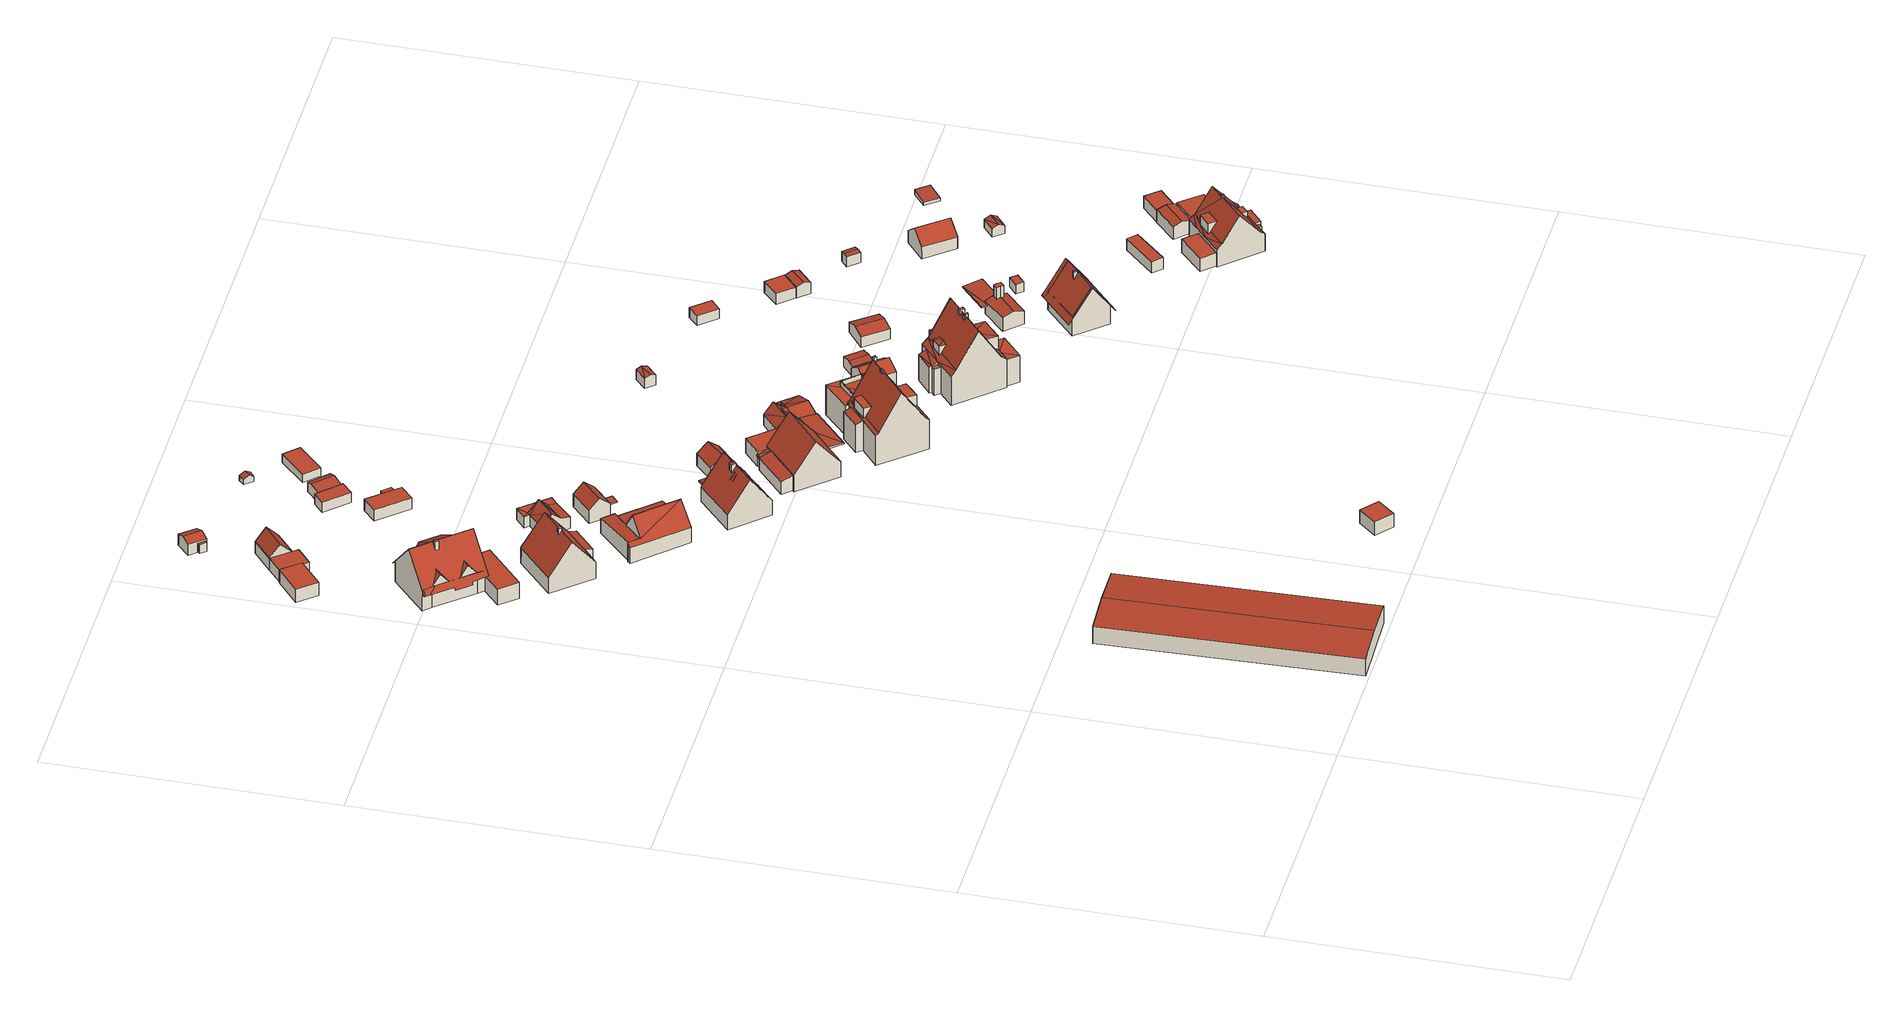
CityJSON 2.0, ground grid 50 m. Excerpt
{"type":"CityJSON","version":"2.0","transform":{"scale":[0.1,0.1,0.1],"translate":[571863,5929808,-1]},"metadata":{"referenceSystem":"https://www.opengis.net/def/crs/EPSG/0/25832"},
"CityObjects":{
"building1":{"type":"Building","attributes":{"Grundfläche 2D":"639.901907","Grundhöhe NN":"0.795"},"geometry":[{"type":"Solid","lod":"3","boundaries":[[[[0,1,2,3]],[[4,0,3,5]],[[5,3,2,6,7]],[[4,5,7,8]],[[1,0,4,8,9]],[[2,1,9,6]],[[7,6,9,8]]]],"semantics":{"surfaces":[{"type":"RoofSurface"},{"type":"WallSurface"},{"type":"GroundSurface"}],"values":[[0,0,1,1,1,1,2]]}}]},
"building2":{"type":"Building","attributes":{"Grundfläche 2D":"142.313583","Grundhöhe NN":"-0.012"},"children":["building2-1","building2-2","building2-3"],"geometry":[{"type":"Solid","lod":"3","boundaries":[[[[10,11,12]],[[11,13,14,12]],[[15,16,17,18,19,20,21,22,23],[24,10,12,14,25]],[[25,14,13]],[[15,23,26,27,28,29,30,31,32,16]],[[33,34,35,36,37,38]],[[10,24,25,13,11]],[[33,38,39,40]],[[36,35,41,42]],[[37,36,42,43]],[[38,37,43,39]],[[44,33,40,45,18]],[[15,46,34,33,44]],[[47,18,45,48]],[[49,25,24,10,47,48,50]],[[22,49,50,51]],[[26,23,22,51,52]],[[26,52,53,54]],[[55,56,57,54,53,58,59,60]],[[34,46,59,58,41,35]],[[50,48,45,40,39,43,42,41,61,41,58,53,52,51]],[[56,55,60,59,46,15,16,32,31,30,29,28,27,26,54,57]],[[15,44,18,17,16]],[[47,10,24,25,49,22,21,20,19,18]]]],"semantics":{"surfaces":[{"type":"RoofSurface"},{"type":"WallSurface"},{"type":"GroundSurface"}],"values":[[0,0,0,0,0,0,1,1,1,1,1,1,1,1,1,1,1,1,1,1,2,0,0,0]]}}]},
"building2-1":{"type":"BuildingInstallation","parents":["building2"],"geometry":[{"type":"MultiSurface","lod":"3","boundaries":[[[62,63,64,65]],[[65,64,66,67]],[[62,65,67,68]],[[63,62,68,69]],[[69,66,64,63]]],"semantics":{"surfaces":[{"type":"RoofSurface"},{"type":"WallSurface"}],"values":[0,1,1,1,1]}}]},
"building2-2":{"type":"BuildingInstallation","parents":["building2"],"geometry":[{"type":"MultiSurface","lod":"3","boundaries":[[[70,71,55]],[[60,71,70]],[[70,55,60]]],"semantics":{"surfaces":[{"type":"RoofSurface"},{"type":"WallSurface"}],"values":[0,0,1]}}]},
"building2-3":{"type":"BuildingInstallation","parents":["building2"],"geometry":[{"type":"MultiSurface","lod":"3","boundaries":[[[57,72,73]],[[56,73,72]],[[57,56,72]]],"semantics":{"surfaces":[{"type":"RoofSurface"},{"type":"WallSurface"}],"values":[0,0,1]}}]},
"building3":{"type":"Building","attributes":{"Grundfläche 2D":"86.833366","Grundhöhe NN":"0.261"},"children":["building3-1"],"geometry":[{"type":"Solid","lod":"3","boundaries":[[[[74,75,76,77,78,79,78,80]],[[81,74,80,82,78,77,83,84]],[[80,78,82]],[[84,85,86,81]],[[83,77,76,87,88]],[[84,83,88,89]],[[85,84,89,90]],[[86,85,90,91]],[[75,74,81,86,91,92]],[[76,75,92,87]],[[92,91,90,89,88,87]]]],"semantics":{"surfaces":[{"type":"RoofSurface"},{"type":"WallSurface"},{"type":"GroundSurface"}],"values":[[0,0,0,0,1,1,1,1,1,1,2]]}}]},
"building3-1":{"type":"BuildingInstallation","parents":["building3"],"geometry":[{"type":"MultiSurface","lod":"3","boundaries":[[[93,94,95,96,97,98,99]],[[95,94,82,100]],[[96,95,100,80]],[[97,96,80,101]],[[99,98,97,101,79,102]],[[93,99,102,78]],[[94,93,78,82]]],"semantics":{"surfaces":[{"type":"RoofSurface"},{"type":"WallSurface"}],"values":[0,1,1,1,1,1,1]}}]},
"building4":{"type":"Building","attributes":{"Grundfläche 2D":"64.666565","Grundhöhe NN":"-0.146"},"geometry":[{"type":"Solid","lod":"3","boundaries":[[[[103,104,105]],[[103,106,107,104]],[[108,107,106,109,110]],[[103,111,112,113,114,115,116,109,117]],[[118,119,120,121]],[[103,105,122]],[[103,117,109,106]],[[108,110,123,124]],[[104,107,108,124,125]],[[105,104,125,122]],[[126,114,113,112,127,128]],[[115,114,126,129]],[[116,115,129,123,110,109]],[[111,103,122,130]],[[118,131,127,112,119]],[[132,120,119,112,111,130]],[[121,120,132,133]],[[118,121,133,131]],[[123,129,126,128,127,131,133,132,130,122,125,124]]]],"semantics":{"surfaces":[{"type":"RoofSurface"},{"type":"WallSurface"},{"type":"GroundSurface"}],"values":[[0,0,0,0,0,1,1,1,1,1,1,1,1,1,1,1,1,1,2]]}}]},
"building5":{"type":"Building","attributes":{"Grundfläche 2D":"15.264253","Grundhöhe NN":"0.785"},"geometry":[{"type":"Solid","lod":"3","boundaries":[[[[134,135,136,137]],[[138,139,137,136]],[[139,140,134,137]],[[140,141,135,134]],[[141,138,136,135]],[[141,140,139,138]]]],"semantics":{"surfaces":[{"type":"RoofSurface"},{"type":"WallSurface"},{"type":"GroundSurface"}],"values":[[0,1,1,1,1,2]]}}]},
"building6":{"type":"Building","attributes":{"Grundfläche 2D":"97.888947","Grundhöhe NN":"0.294"},"children":["building6-1"],"geometry":[{"type":"Solid","lod":"3","boundaries":[[[[142,143,144,145]],[[143,142,146]],[[147,148,144,143]],[[149,146,142]],[[146,149,150,151,152]],[[153,154,155,156,157,158,159,160,161,162]],[[163,164,165,154,166]],[[167,149,142,145,162,161,168]],[[150,149,167,169]],[[151,150,169,170]],[[152,151,170,171]],[[163,148,147,143,146,152,171,172,173]],[[153,162,145,144,148,163,166]],[[156,155,154,165,174,175]],[[157,156,175,176]],[[158,157,176,177]],[[159,158,177,178]],[[160,159,178,179]],[[161,160,179,168]],[[153,166,154]],[[165,164,180,174]],[[164,163,173,180]],[[178,177,176,175,174,180,173,172,171,170,169,167,168,179]]]],"semantics":{"surfaces":[{"type":"RoofSurface"},{"type":"WallSurface"},{"type":"GroundSurface"}],"values":[[0,0,0,0,0,0,0,1,1,1,1,1,1,1,1,1,1,1,1,1,1,1,2]]}}]},
"building6-1":{"type":"BuildingInstallation","parents":["building6"],"geometry":[{"type":"MultiSurface","lod":"3","boundaries":[[[181,182,183,184]],[[185,186,181,184]],[[186,187,182,181]],[[188,185,184,183]],[[187,188,183,182]],[[188,187,186,185]]],"semantics":{"surfaces":[{"type":"RoofSurface"},{"type":"WallSurface"},{"type":"OuterCeilingSurface"}],"values":[0,1,1,1,1,2]}}]},
"building7":{"type":"Building","attributes":{"Grundfläche 2D":"0.634192","Grundhöhe NN":"-0.093"},"geometry":[{"type":"Solid","lod":"3","boundaries":[[[[189,190,191,192]],[[193,194,192,191]],[[194,195,189,192]],[[195,196,190,189]],[[196,193,191,190]],[[196,195,194,193]]]],"semantics":{"surfaces":[{"type":"RoofSurface"},{"type":"WallSurface"},{"type":"GroundSurface"}],"values":[[0,1,1,1,1,2]]}}]},
"building8":{"type":"Building","attributes":{"Grundfläche 2D":"10.846287","Grundhöhe NN":"-0.157"},"geometry":[{"type":"Solid","lod":"3","boundaries":[[[[197,198,199,200]],[[199,201,202,200]],[[198,197,203,204]],[[201,199,198,204,205]],[[202,201,205,206]],[[203,197,200,202,206]],[[204,203,206,205]]]],"semantics":{"surfaces":[{"type":"RoofSurface"},{"type":"WallSurface"},{"type":"GroundSurface"}],"values":[[0,0,1,1,1,1,2]]}}]},
"building9":{"type":"Building","attributes":{"Grundfläche 2D":"34.765474","Grundhöhe NN":"0.058"},"geometry":[{"type":"Solid","lod":"3","boundaries":[[[[207,208,209,210]],[[207,210,211]],[[212,211,213]],[[214,211,212]],[[207,211,214]],[[214,212,215]],[[213,216,212]],[[217,216,213]],[[213,209,218,217]],[[209,213,211,210]],[[212,219,220,215]],[[208,207,214,215,220,221]],[[209,208,221,222]],[[218,209,222,223]],[[217,218,223,224]],[[216,217,224,225]],[[212,216,225,219]],[[219,225,224,223,222,221,220]]]],"semantics":{"surfaces":[{"type":"RoofSurface"},{"type":"WallSurface"},{"type":"GroundSurface"}],"values":[[0,0,0,0,0,0,0,0,0,1,1,1,1,1,1,1,1,2]]}}]},
"building10":{"type":"Building","attributes":{"Grundfläche 2D":"70.136225","Grundhöhe NN":"0.496"},"children":["building10-1","building10-2","building10-3","building10-4"],"geometry":[{"type":"Solid","lod":"3","boundaries":[[[[226,227,228,229,230,231,232,233,234]],[[235,236,237,238,239,230,229,228,227,226,234,240]],[[241,242,243,244]],[[233,232,245,246]],[[240,234,233,246,247]],[[242,248,249,250,238,237,236,235,240,247,251,243]],[[232,231,230,239,238,250,245]],[[244,243,251,252]],[[241,244,252,253]],[[242,241,253,248]],[[250,249,248,253,252,251,247,246,245]]]],"semantics":{"surfaces":[{"type":"RoofSurface"},{"type":"WallSurface"},{"type":"GroundSurface"}],"values":[[0,0,0,1,1,1,1,1,1,1,2]]}}]},
"building10-1":{"type":"BuildingInstallation","parents":["building10"],"geometry":[{"type":"MultiSurface","lod":"3","boundaries":[[[254,255,256,257,258,259]],[[256,255,254,260,261,262]],[[262,263,257,256]],[[263,264,258,257]],[[264,265,260,254,259,258]]],"semantics":{"surfaces":[{"type":"RoofSurface"},{"type":"WallSurface"}],"values":[0,1,1,1,1]}}]},
"building10-2":{"type":"BuildingInstallation","parents":["building10"],"geometry":[{"type":"MultiSurface","lod":"3","boundaries":[[[266,267,268,269,270,271]],[[272,273,274,268,267,266]],[[274,275,269,268]],[[276,277,271,270,269,275]],[[277,272,266,271]]],"semantics":{"surfaces":[{"type":"RoofSurface"},{"type":"WallSurface"}],"values":[0,1,1,1,1]}}]},
"building10-3":{"type":"BuildingInstallation","parents":["building10"],"geometry":[{"type":"MultiSurface","lod":"3","boundaries":[[[278,279,280,281,282,283,284]],[[285,286,287,288,280,279,278,284]],[[288,289,281,280]],[[289,290,282,281]],[[284,283,282,290,285]]],"semantics":{"surfaces":[{"type":"RoofSurface"},{"type":"WallSurface"}],"values":[0,1,1,1,1]}}]},
"building10-4":{"type":"BuildingInstallation","parents":["building10"],"geometry":[{"type":"MultiSurface","lod":"3","boundaries":[[[291,292,293]],[[294,291,293]],[[293,292,295,296]],[[294,293,296,297]],[[291,294,297,298]],[[297,296,295,298]]],"semantics":{"surfaces":[{"type":"RoofSurface"},{"type":"WallSurface"},{"type":"OuterCeilingSurface"}],"values":[0,0,1,1,1,2]}}]},
"building11":{"type":"Building","attributes":{"Grundfläche 2D":"19.619432","Grundhöhe NN":"0.140"},"children":["building11-1"],"geometry":[{"type":"Solid","lod":"3","boundaries":[[[[299,300,301,302]],[[301,303,304,302]],[[299,305,306,300]],[[303,301,300,306,307]],[[304,303,307,308]],[[305,299,302,304,308]],[[306,305,308,307]]]],"semantics":{"surfaces":[{"type":"RoofSurface"},{"type":"WallSurface"},{"type":"GroundSurface"}],"values":[[0,0,1,1,1,1,2]]}}]},
"building11-1":{"type":"BuildingInstallation","parents":["building11"],"geometry":[{"type":"MultiSurface","lod":"3","boundaries":[[[309,310,311,312]],[[313,314,312,311]],[[314,315,309,312]],[[315,316,310,309]],[[316,313,311,310]],[[316,315,314,313]]],"semantics":{"surfaces":[{"type":"RoofSurface"},{"type":"WallSurface"},{"type":"OuterCeilingSurface"}],"values":[0,1,1,1,1,2]}}]},
"building12":{"type":"Building","attributes":{"Grundfläche 2D":"22.016572","Grundhöhe NN":"-0.309"},"geometry":[{"type":"Solid","lod":"3","boundaries":[[[[317,318,319,320]],[[318,317,321,322]],[[319,318,322,323]],[[320,319,323,324]],[[317,320,324,321]],[[322,321,324,323]]]],"semantics":{"surfaces":[{"type":"RoofSurface"},{"type":"WallSurface"},{"type":"GroundSurface"}],"values":[[0,1,1,1,1,2]]}}]},
"building13":{"type":"Building","attributes":{"Grundfläche 2D":"13.637187","Grundhöhe NN":"-0.361"},"geometry":[{"type":"Solid","lod":"3","boundaries":[[[[325,326,327,328,329,330,331]],[[332,333,331,330]],[[334,332,330,329]],[[333,335,325,331]],[[335,336,326,325]],[[336,337,327,326]],[[337,338,328,327]],[[338,334,329,328]],[[334,338,337,336,335,333,332]]]],"semantics":{"surfaces":[{"type":"RoofSurface"},{"type":"WallSurface"},{"type":"GroundSurface"}],"values":[[0,1,1,1,1,1,1,1,2]]}}]},
"building14":{"type":"Building","attributes":{"Grundfläche 2D":"2.173584","Grundhöhe NN":"-0.325"},"geometry":[{"type":"Solid","lod":"3","boundaries":[[[[339,340,341,342]],[[343,344,342,341]],[[344,345,339,342]],[[345,346,340,339]],[[346,343,341,340]],[[346,345,344,343]]]],"semantics":{"surfaces":[{"type":"RoofSurface"},{"type":"WallSurface"},{"type":"GroundSurface"}],"values":[[0,1,1,1,1,2]]}}]},
"building15":{"type":"Building","attributes":{"Grundfläche 2D":"13.921863","Grundhöhe NN":"-0.321"},"geometry":[{"type":"Solid","lod":"3","boundaries":[[[[347,348,349,350]],[[329,328,347,350,330]],[[330,350,349,351,352]],[[329,330,352,353]],[[354,348,347,328,329,353,355]],[[349,348,354,351]],[[353,352,351,354,355]]]],"semantics":{"surfaces":[{"type":"RoofSurface"},{"type":"WallSurface"},{"type":"GroundSurface"}],"values":[[0,0,1,1,1,1,2]]}}]},
"building16":{"type":"Building","attributes":{"Grundfläche 2D":"34.130098","Grundhöhe NN":"0.188"},"geometry":[{"type":"Solid","lod":"3","boundaries":[[[[356,357,358,359,360]],[[361,356,360,362]],[[363,364,365,366,367,368]],[[368,362,360,359,358,369,370,363]],[[362,368,371,372,361]],[[357,356,361,372,373]],[[358,357,373,369]],[[365,364,374,375]],[[366,365,375,376]],[[367,366,376,377]],[[368,367,377,371]],[[364,363,370,374]],[[371,377,376,375,374,370,369,373,372]]]],"semantics":{"surfaces":[{"type":"RoofSurface"},{"type":"WallSurface"},{"type":"GroundSurface"}],"values":[[0,0,0,1,1,1,1,1,1,1,1,1,2]]}}]},
"building17":{"type":"Building","attributes":{"Grundfläche 2D":"120.605775","Grundhöhe NN":"0.457"},"children":["building17-1","building17-2"],"geometry":[{"type":"Solid","lod":"3","boundaries":[[[[378,379,380,381,382]],[[383,384,381,380,385]],[[386,387,388,389,390,391,392]],[[393,394,395,396]],[[397,379,378,382,398,399,400]],[[399,401,392,391,385,380,379,397,400]],[[402,384,383,385,391,390,403,404,405,406,396,395,407]],[[398,382,381,384,402]],[[393,396,406,405,408,409]],[[393,409,408,410,394]],[[395,394,410,407]],[[401,411,386,392]],[[387,386,411,412]],[[388,387,412,413,414,415]],[[415,414,413,416,404,403,390,389,388]],[[407,410,408,405,404,416,413,412,411,401,399,398,402]]]],"semantics":{"surfaces":[{"type":"RoofSurface"},{"type":"WallSurface"},{"type":"GroundSurface"}],"values":[[0,0,0,0,1,1,1,1,1,1,1,1,1,1,1,2]]}}]},
"building17-1":{"type":"BuildingInstallation","parents":["building17"],"geometry":[{"type":"MultiSurface","lod":"3","boundaries":[[[397,417,418]],[[419,397,418,420]],[[397,419,421]],[[422,423,418,417]],[[423,424,420,418]],[[424,425,419,420]],[[425,426,421,419]],[[426,400,397,421]],[[400,422,417,397]],[[400,426,425,424,423,422]]],"semantics":{"surfaces":[{"type":"RoofSurface"},{"type":"WallSurface"},{"type":"OuterCeilingSurface"}],"values":[0,0,0,1,1,1,1,1,1,2]}}]},
"building17-2":{"type":"BuildingInstallation","parents":["building17"],"geometry":[{"type":"MultiSurface","lod":"3","boundaries":[[[427,396,428]],[[396,427,415,429]],[[430,393,429]],[[393,396,429]],[[430,429,431,432]],[[415,427,428,390,403,433,414]],[[429,415,414,431]],[[393,430,432,409]],[[393,409,406,396]],[[428,396,406,403,390]],[[403,406,409,432,431,414,433]]],"semantics":{"surfaces":[{"type":"RoofSurface"},{"type":"WallSurface"},{"type":"OuterCeilingSurface"}],"values":[0,0,0,0,1,1,1,1,1,1,2]}}]},
"building18":{"type":"Building","attributes":{"Grundfläche 2D":"2.375247","Grundhöhe NN":"-0.076"},"geometry":[{"type":"Solid","lod":"3","boundaries":[[[[434,435,436,437]],[[438,434,437,439]],[[439,437,436,440,441]],[[438,439,441,442]],[[435,434,438,442,443]],[[436,435,443,440]],[[441,440,443,442]]]],"semantics":{"surfaces":[{"type":"RoofSurface"},{"type":"WallSurface"},{"type":"GroundSurface"}],"values":[[0,0,1,1,1,1,2]]}}]},
"building19":{"type":"Building","attributes":{"Grundfläche 2D":"21.292051","Grundhöhe NN":"-0.264"},"geometry":[{"type":"Solid","lod":"3","boundaries":[[[[444,445,446,447]],[[448,449,447,446]],[[449,450,444,447]],[[450,451,445,444]],[[451,448,446,445]],[[451,450,449,448]]]],"semantics":{"surfaces":[{"type":"RoofSurface"},{"type":"WallSurface"},{"type":"GroundSurface"}],"values":[[0,1,1,1,1,2]]}}]},
"building20":{"type":"Building","attributes":{"Grundfläche 2D":"141.890366","Grundhöhe NN":"0.570"},"children":["building20-1","building20-2","building20-3","building20-4"],"geometry":[{"type":"Solid","lod":"3","boundaries":[[[[452,453,454,455]],[[453,456,457,458,459,460,461,462]],[[460,463,464,465,466,454,453,462,461]],[[459,458,457,467,468,469,470,471,460]],[[472,473,474,475,467,476]],[[470,469,468,467,475,477,478]],[[472,476,479,480,481]],[[473,472,481,482,483,474]],[[480,482,481]],[[482,474,483]],[[465,484,466]],[[485,465,486]],[[485,484,465]],[[485,487,488,489,490,491,492,493,494,495,496,497,498,484]],[[497,496,495,494,493,499,500,498]],[[501,502,503,504,505]],[[452,455,506,507]],[[453,452,507,508]],[[456,453,508,509]],[[510,479,476,467,457,456,509,511]],[[482,480,479,510,512]],[[513,504,503,492,491,490,489,488,487,485,463,460,471,470,478,477,475,474,482,512,514]],[[463,485,486,464]],[[486,465,464]],[[454,466,515,516]],[[455,454,516,506]],[[493,492,503,502]],[[493,502,501,499]],[[499,501,517,518,500]],[[498,500,518,519]],[[484,498,519,520]],[[484,520,515,466]],[[501,505,521,517]],[[521,505,504,513]],[[518,517,521,513,514,512,510,511,509,508,507,506,516,515,520,519]]]],"semantics":{"surfaces":[{"type":"RoofSurface"},{"type":"WallSurface"},{"type":"GroundSurface"}],"values":[[0,0,0,0,0,0,0,0,0,0,0,0,0,0,0,0,1,1,1,1,1,1,1,1,1,1,1,1,1,1,1,1,1,1,2]]}}]},
"building20-1":{"type":"BuildingInstallation","parents":["building20"],"geometry":[{"type":"MultiSurface","lod":"3","boundaries":[[[522,523,524,525,526]],[[524,523,522,527,468,528]],[[528,529,525,524]],[[469,530,526,525,529]],[[530,527,522,526]]],"semantics":{"surfaces":[{"type":"RoofSurface"},{"type":"WallSurface"}],"values":[0,1,1,1,1]}}]},
"building20-2":{"type":"BuildingInstallation","parents":["building20"],"geometry":[{"type":"MultiSurface","lod":"3","boundaries":[[[531,532,533,534,535,536,537]],[[538,483,473,539,534,533,532,531]],[[540,536,535,541,472]],[[540,481,537,536]],[[481,538,531,537]]],"semantics":{"surfaces":[{"type":"RoofSurface"},{"type":"WallSurface"}],"values":[0,1,1,1,1]}}]},
"building20-3":{"type":"BuildingInstallation","parents":["building20"],"geometry":[{"type":"MultiSurface","lod":"3","boundaries":[[[542,543,544,545]],[[545,544,546,458,547]],[[548,459,461,549,543,542]],[[549,462,546,544,543]]],"semantics":{"surfaces":[{"type":"RoofSurface"},{"type":"WallSurface"}],"values":[0,1,1,1]}}]},
"building20-4":{"type":"BuildingInstallation","parents":["building20"],"geometry":[{"type":"MultiSurface","lod":"3","boundaries":[[[550,551,552,553,554,555,556,557,558,559,560,561,562]],[[488,550,562,487]],[[563,551,550,488,496]],[[563,564,552,551]],[[565,490,556,555,554,553,552,564,495,566]],[[491,557,556,490]],[[494,567,560,559,558,557,491,568]],[[567,569,561,560]],[[569,497,487,562,561]]],"semantics":{"surfaces":[{"type":"RoofSurface"},{"type":"WallSurface"}],"values":[0,1,1,1,1,1,1,1,1]}}]},
"building21":{"type":"Building","attributes":{"Grundfläche 2D":"16.658634","Grundhöhe NN":"0.424"},"geometry":[{"type":"Solid","lod":"3","boundaries":[[[[570,571,572]],[[571,573,572]],[[573,574,572]],[[574,575,572]],[[574,576,577,578]],[[575,574,578,579]],[[580,577,581]],[[577,582,583,578]],[[579,578,583]],[[581,577,576]],[[570,572,584,585]],[[571,570,585,586]],[[573,571,586,587]],[[574,573,587,588]],[[581,576,574,588,589]],[[580,581,589,590]],[[582,577,580,590,591]],[[584,572,575,579,583,582,591,592]],[[587,586,585,584,592,591,590,589,588]]]],"semantics":{"surfaces":[{"type":"RoofSurface"},{"type":"WallSurface"},{"type":"GroundSurface"}],"values":[[0,0,0,0,0,0,0,0,0,0,1,1,1,1,1,1,1,1,2]]}}]},
"building22":{"type":"Building","attributes":{"Grundfläche 2D":"22.943145","Grundhöhe NN":"0.439"},"geometry":[{"type":"Solid","lod":"3","boundaries":[[[[593,579,583,594,595]],[[596,570,593]],[[570,579,593]],[[571,570,596]],[[572,575,570]],[[575,579,570]],[[597,582,594,583]],[[593,595,598,599]],[[596,593,599,600]],[[571,596,600,586]],[[570,571,586,585]],[[572,570,585,584]],[[591,582,597,583,579,575,572,584,601]],[[595,594,582,591,602,598]],[[599,598,602,591,601,584,585,586,600]]]],"semantics":{"surfaces":[{"type":"RoofSurface"},{"type":"WallSurface"},{"type":"GroundSurface"}],"values":[[0,0,0,0,0,0,0,1,1,1,1,1,1,1,2]]}}]},
"building23":{"type":"Building","attributes":{"Grundfläche 2D":"24.874664","Grundhöhe NN":"0.234"},"children":["building23-1"],"geometry":[{"type":"Solid","lod":"3","boundaries":[[[[603,604,605,606,607]],[[603,608,609,604]],[[608,603,607,610,611]],[[609,608,611,612]],[[605,604,609,612,613]],[[607,606,605,613,610]],[[613,612,611,610]]]],"semantics":{"surfaces":[{"type":"RoofSurface"},{"type":"WallSurface"},{"type":"GroundSurface"}],"values":[[0,0,1,1,1,1,2]]}}]},
"building23-1":{"type":"BuildingInstallation","parents":["building23"],"geometry":[{"type":"MultiSurface","lod":"3","boundaries":[[[614,615,616,617,618,619]],[[616,615,620,621]],[[617,616,621,622]],[[623,619,618,617,622,624]],[[620,615,614,619,623,625]]],"semantics":{"surfaces":[{"type":"RoofSurface"},{"type":"WallSurface"}],"values":[0,1,1,1,1]}}]},
"building24":{"type":"Building","attributes":{"Grundfläche 2D":"136.902561","Grundhöhe NN":"0.483"},"children":["building24-1","building24-2","building24-3"],"geometry":[{"type":"Solid","lod":"3","boundaries":[[[[626,627,628]],[[629,628,627,630]],[[629,630,631]],[[632,633,634,635,636,637,638,639,640,631,630,627,626,641]],[[642,643,644]],[[645,646,642]],[[646,643,642]],[[647,648,649,645]],[[650,645,649,651,652]],[[650,653,646,645]],[[651,649,638,637,636,635,634,633,650,652]],[[654,655,656,657,640,639,658,659,660,632,641,661,662]],[[663,664,665,666]],[[667,668,669]],[[670,669,671]],[[667,669,670]],[[672,673,674,675]],[[676,677,678,679]],[[662,661,641,626,628]],[[656,629,631,640,657]],[[656,655,654,662,628,629]],[[677,645,642,644,680,681,678]],[[682,648,647,645,677,676,683]],[[658,639,638,649,648,682,684]],[[669,668,685,686,660,659,658,684,687,671]],[[674,673,664,663,688,689,653,650,633,632,660,686,690]],[[646,653,689,691]],[[643,646,691,692]],[[644,643,692,680]],[[693,665,664,673,672,694]],[[666,665,693,695]],[[663,666,695,688]],[[670,671,687,696]],[[667,670,696,697]],[[668,667,697,685]],[[690,698,675,674]],[[672,675,698,694]],[[679,678,681,699]],[[676,679,699,683]],[[699,681,680,692,691,689,688,695,693,694,698,690,686,685,697,696,687,684,682,683]]]],"semantics":{"surfaces":[{"type":"RoofSurface"},{"type":"WallSurface"},{"type":"GroundSurface"}],"values":[[0,0,0,0,0,0,0,0,0,0,0,0,0,0,0,0,0,0,1,1,1,1,1,1,1,1,1,1,1,1,1,1,1,1,1,1,1,1,1,2]]}}]},
"building24-1":{"type":"BuildingInstallation","parents":["building24"],"geometry":[{"type":"MultiSurface","lod":"3","boundaries":[[[700,701,702,703,704,705,706]],[[707,708,705,704]],[[709,710,702,701]],[[710,637,707,704,703,702]],[[708,711,636,712,709,701,700,706,705]]],"semantics":{"surfaces":[{"type":"RoofSurface"},{"type":"WallSurface"}],"values":[0,1,1,1,1]}}]},
"building24-2":{"type":"BuildingInstallation","parents":["building24"],"geometry":[{"type":"MultiSurface","lod":"3","boundaries":[[[713,714,715,716]],[[714,713,717,718]],[[635,719,715,714,718]],[[716,715,719,720]],[[634,717,713,716,720]]],"semantics":{"surfaces":[{"type":"RoofSurface"},{"type":"WallSurface"}],"values":[0,1,1,1,1]}}]},
"building24-3":{"type":"BuildingInstallation","parents":["building24"],"geometry":[{"type":"MultiSurface","lod":"3","boundaries":[[[721,722,723,724,725]],[[724,726,725]],[[727,728,726,724,729]],[[729,724,723]],[[730,651,722,721,725]],[[652,731,726,728,727]],[[731,730,725,726]]],"semantics":{"surfaces":[{"type":"RoofSurface"},{"type":"WallSurface"}],"values":[0,0,0,1,1,1,1]}}]},
"building25":{"type":"Building","attributes":{"Grundfläche 2D":"5.601408","Grundhöhe NN":"0.160"},"geometry":[{"type":"Solid","lod":"3","boundaries":[[[[732,733,734,735]],[[736,732,737]],[[733,732,736]],[[735,734,738,739]],[[737,732,735,739,740]],[[736,737,740,741]],[[738,734,733,736,741]],[[740,739,738,741]]]],"semantics":{"surfaces":[{"type":"RoofSurface"},{"type":"WallSurface"},{"type":"GroundSurface"}],"values":[[0,0,0,1,1,1,1,2]]}}]},
"building26":{"type":"Building","attributes":{"Grundfläche 2D":"11.414505","Grundhöhe NN":"0.234"},"geometry":[{"type":"Solid","lod":"3","boundaries":[[[[742,743,744,745]],[[746,742,745,747]],[[747,745,744,748,749]],[[746,747,749,750]],[[743,742,746,750,751]],[[744,743,751,748]],[[749,748,751,750]]]],"semantics":{"surfaces":[{"type":"RoofSurface"},{"type":"WallSurface"},{"type":"GroundSurface"}],"values":[[0,0,1,1,1,1,2]]}}]},
"building27":{"type":"Building","attributes":{"Grundfläche 2D":"22.921263","Grundhöhe NN":"0.175"},"geometry":[{"type":"Solid","lod":"3","boundaries":[[[[752,753,754,755]],[[756,753,752,757]],[[755,754,758,759]],[[757,752,755,759,760]],[[756,757,760,761]],[[758,754,753,756,761]],[[760,759,758,761]]]],"semantics":{"surfaces":[{"type":"RoofSurface"},{"type":"WallSurface"},{"type":"GroundSurface"}],"values":[[0,0,1,1,1,1,2]]}}]},
"building28":{"type":"Building","attributes":{"Grundfläche 2D":"55.234268","Grundhöhe NN":"0.734"},"children":["building28-1"],"geometry":[{"type":"Solid","lod":"3","boundaries":[[[[762,763,764,765,766,767,768,769,770]],[[764,763,762,770,769,771,772]],[[773,774,763,775,776,777]],[[778,779,780,773,777,781]],[[782,770,778,781,783]],[[775,784,782,783,776]],[[781,777,776,783]],[[769,770,782,784,775,763,764,772,771]],[[764,763,774,773,780,779,778,770,769,768,767,766,765]]]],"semantics":{"surfaces":[{"type":"RoofSurface"},{"type":"WallSurface"},{"type":"GroundSurface"}],"values":[[0,0,1,1,1,1,2,0,0]]}}]},
"building28-1":{"type":"BuildingInstallation","parents":["building28"],"geometry":[{"type":"MultiSurface","lod":"3","boundaries":[[[785,786,787,788,789,790,791,792]],[[786,785,793,794]],[[787,786,794,795]],[[788,787,795,796]],[[797,790,789,788,796,798]],[[799,793,785,792,791,790,797,800]]],"semantics":{"surfaces":[{"type":"RoofSurface"},{"type":"WallSurface"}],"values":[0,1,1,1,1,1]}}]},
"building29":{"type":"Building","attributes":{"Grundfläche 2D":"21.842731","Grundhöhe NN":"0.225"},"children":["building29-1","building29-2"],"geometry":[{"type":"Solid","lod":"3","boundaries":[[[[801,802,803,804,805,806,807,808,801,809]],[[810,803,802,801,808,811]],[[806,805,812,813,814,815,807]],[[811,808,807,815,816]],[[810,811,816,817]],[[812,805,804,803,810,817,814,813]],[[816,815,814,817]]]],"semantics":{"surfaces":[{"type":"RoofSurface"},{"type":"WallSurface"},{"type":"GroundSurface"}],"values":[[0,0,1,1,1,1,2]]}}]},
"building29-1":{"type":"BuildingInstallation","parents":["building29"],"geometry":[{"type":"MultiSurface","lod":"3","boundaries":[[[818,819,820,821,822,823,824,825]],[[821,820,819,826,809,827]],[[827,801,822,821]],[[801,828,823,822]],[[825,824,823,828,829,830]],[[818,825,830,802]],[[819,818,802,826]]],"semantics":{"surfaces":[{"type":"RoofSurface"},{"type":"WallSurface"}],"values":[0,1,1,1,1,1,1]}}]},
"building29-2":{"type":"BuildingInstallation","parents":["building29"],"geometry":[{"type":"MultiSurface","lod":"3","boundaries":[[[831,832,812,833,834]],[[832,835,836,812]],[[831,834,837,838]],[[832,831,838,839]],[[835,832,839,840]],[[836,835,840,841]],[[836,841,813,812]],[[834,833,812,813,837]],[[813,841,840,839,838,837]]],"semantics":{"surfaces":[{"type":"RoofSurface"},{"type":"WallSurface"},{"type":"OuterCeilingSurface"}],"values":[0,0,1,1,1,1,1,1,2]}}]},
"building30":{"type":"Building","attributes":{"Grundfläche 2D":"10.273736","Grundhöhe NN":"0.404"},"geometry":[{"type":"Solid","lod":"3","boundaries":[[[[842,843,844,845]],[[846,847,845,844]],[[847,848,842,845]],[[848,849,843,842]],[[849,846,844,843]],[[849,848,847,846]]]],"semantics":{"surfaces":[{"type":"RoofSurface"},{"type":"WallSurface"},{"type":"GroundSurface"}],"values":[[0,1,1,1,1,2]]}}]},
"building31":{"type":"Building","attributes":{"Grundfläche 2D":"3.149245","Grundhöhe NN":"0.329"},"geometry":[{"type":"Solid","lod":"3","boundaries":[[[[850,851,852,853]],[[854,855,853,852]],[[855,856,850,853]],[[856,857,851,850]],[[857,854,852,851]],[[857,856,855,854]]]],"semantics":{"surfaces":[{"type":"RoofSurface"},{"type":"WallSurface"},{"type":"GroundSurface"}],"values":[[0,1,1,1,1,2]]}}]},
"building32":{"type":"Building","attributes":{"Grundfläche 2D":"13.230975","Grundhöhe NN":"0.097"},"geometry":[{"type":"Solid","lod":"3","boundaries":[[[[858,859,860,861]],[[862,863,861,860]],[[863,864,858,861]],[[864,865,859,858]],[[865,862,860,859]],[[865,864,863,862]]]],"semantics":{"surfaces":[{"type":"RoofSurface"},{"type":"WallSurface"},{"type":"GroundSurface"}],"values":[[0,1,1,1,1,2]]}}]},
"building33":{"type":"Building","attributes":{"Grundfläche 2D":"9.699030","Grundhöhe NN":"0.048"},"geometry":[{"type":"Solid","lod":"3","boundaries":[[[[866,867,868,869]],[[870,867,866,871]],[[869,868,872,873]],[[871,866,869,873,874]],[[870,871,874,875]],[[872,868,867,870,875]],[[874,873,872,875]]]],"semantics":{"surfaces":[{"type":"RoofSurface"},{"type":"WallSurface"},{"type":"GroundSurface"}],"values":[[0,0,1,1,1,1,2]]}}]},
"building34":{"type":"Building","attributes":{"Grundfläche 2D":"15.364526","Grundhöhe NN":"0.095"},"geometry":[{"type":"Solid","lod":"3","boundaries":[[[[876,877,878,879]],[[880,881,879,878]],[[881,882,876,879]],[[882,883,877,876]],[[883,880,878,877]],[[883,882,881,880]]]],"semantics":{"surfaces":[{"type":"RoofSurface"},{"type":"WallSurface"},{"type":"GroundSurface"}],"values":[[0,1,1,1,1,2]]}}]},
"building35":{"type":"Building","attributes":{"Grundfläche 2D":"4.291954","Grundhöhe NN":"0.089"},"geometry":[{"type":"Solid","lod":"3","boundaries":[[[[884,885,886,887]],[[888,884,887,889]],[[889,887,886,890,891]],[[888,889,891,892]],[[885,884,888,892,893]],[[886,885,893,890]],[[891,890,893,892]]]],"semantics":{"surfaces":[{"type":"RoofSurface"},{"type":"WallSurface"},{"type":"GroundSurface"}],"values":[[0,0,1,1,1,1,2]]}}]},
"building36":{"type":"Building","attributes":{"Grundfläche 2D":"129.312809","Grundhöhe NN":"0.073"},"children":["building36-1","building36-2","building36-3"],"geometry":[{"type":"Solid","lod":"3","boundaries":[[[[894,895,896,897,898,899,900,901,902]],[[903,900,899,898,904,905]],[[906,901,900,903]],[[907,903,905,904]],[[907,908,909,910,906,903]],[[911,910,912]],[[907,913,914,912]],[[908,907,912,910,909]],[[915,914,913]],[[916,917,918,919,920]],[[921,922,923,924,925]],[[926,927,928,929]],[[930,931,932,933]],[[934,935,936,937]],[[936,935,916,920,938,939,896,895,894,902,940,941]],[[932,931,942,943,923,922,913,907,904,898,897,896,939,944]],[[922,945,913]],[[915,913,945,946]],[[929,947,948,911,912,914,915,946,949,926]],[[902,901,906,910,911,948,940]],[[950,918,917,916,935,934,951]],[[919,918,950,952]],[[920,919,952,938]],[[924,923,943,953]],[[925,924,953,954]],[[921,925,954,955]],[[922,921,955,945]],[[927,926,949,956]],[[928,927,956,957]],[[929,928,957,947]],[[958,933,932,944]],[[930,933,958,959]],[[959,942,931,930]],[[937,936,941,960]],[[934,937,960,951]],[[955,954,953,943,942,959,958,944,939,938,952,950,951,960,941,940,948,947,957,956,949,946,945]]]],"semantics":{"surfaces":[{"type":"RoofSurface"},{"type":"WallSurface"},{"type":"GroundSurface"}],"values":[[0,0,0,0,0,0,0,0,0,0,0,0,0,0,1,1,1,1,1,1,1,1,1,1,1,1,1,1,1,1,1,1,1,1,1,2]]}}]},
"building36-1":{"type":"BuildingInstallation","parents":["building36"],"geometry":[{"type":"MultiSurface","lod":"3","boundaries":[[[961,962,963,964,965]],[[961,965,966,909]],[[963,962,908,967]],[[967,968,966,965,964,963]]],"semantics":{"surfaces":[{"type":"RoofSurface"},{"type":"WallSurface"}],"values":[0,1,1,1]}}]},
"building36-2":{"type":"BuildingInstallation","parents":["building36"],"geometry":[{"type":"MultiSurface","lod":"3","boundaries":[[[969,970,971,972,973,974]],[[975,973,972,976]],[[974,973,975,903]],[[903,977,969,974]],[[971,970,969,977,978,979]],[[976,972,971,979,905]]],"semantics":{"surfaces":[{"type":"RoofSurface"},{"type":"WallSurface"}],"values":[0,1,1,1,1,1]}}]},
"building36-3":{"type":"BuildingInstallation","parents":["building36"],"geometry":[{"type":"MultiSurface","lod":"3","boundaries":[[[980,981,982,983]],[[983,899,980]],[[982,981,900]],[[900,899,983,982]]],"semantics":{"surfaces":[{"type":"RoofSurface"},{"type":"WallSurface"}],"values":[0,1,1,1]}}]},
"building37":{"type":"Building","attributes":{"Grundfläche 2D":"31.579056","Grundhöhe NN":"-0.024"},"geometry":[{"type":"Solid","lod":"3","boundaries":[[[[984,985,986,987]],[[988,984,987,989]],[[989,987,986,990,991]],[[988,989,991,992]],[[985,984,988,992,993]],[[986,985,993,990]],[[991,990,993,992]]]],"semantics":{"surfaces":[{"type":"RoofSurface"},{"type":"WallSurface"},{"type":"GroundSurface"}],"values":[[0,0,1,1,1,1,2]]}}]},
"building38":{"type":"Building","attributes":{"Grundfläche 2D":"6.166297","Grundhöhe NN":"0.304"},"geometry":[{"type":"Solid","lod":"3","boundaries":[[[[994,995,996]],[[997,996,998]],[[994,996,997]],[[997,998,999]],[[998,996,995,1000,1001]],[[999,998,1001,1002]],[[994,997,999,1002,1003]],[[995,994,1003,1000]],[[1001,1000,1003,1002]]]],"semantics":{"surfaces":[{"type":"RoofSurface"},{"type":"WallSurface"},{"type":"GroundSurface"}],"values":[[0,0,0,0,1,1,1,1,2]]}}]},
"building39":{"type":"Building","attributes":{"Grundfläche 2D":"31.555750","Grundhöhe NN":"0.072"},"geometry":[{"type":"Solid","lod":"3","boundaries":[[[[1004,1005,1006,1007,1008,1009]],[[1010,1011,1012,1004,1009]],[[1013,1014,1015,1016]],[[1006,1005,1017,955]],[[1007,1006,955,954]],[[1008,1007,954,1018]],[[1013,1019,1020,1011,1010,1009,1008,1018,1021,1014]],[[1012,1011,1020,1022]],[[1005,1004,1012,1022,1017]],[[1015,1014,1021,1023]],[[1016,1015,1023,1024]],[[1013,1016,1024,1019]],[[1017,1022,1020,1019,1024,1023,1021,1018,954,955]]]],"semantics":{"surfaces":[{"type":"RoofSurface"},{"type":"WallSurface"},{"type":"GroundSurface"}],"values":[[0,0,0,1,1,1,1,1,1,1,1,1,2]]}}]},
"building40":{"type":"Building","attributes":{"Grundfläche 2D":"9.512912","Grundhöhe NN":"0.586"},"geometry":[{"type":"Solid","lod":"3","boundaries":[[[[1025,1026,1027,1028]],[[1029,1030,1028,1027]],[[1030,1031,1025,1028]],[[1031,1032,1026,1025]],[[1032,1029,1027,1026]],[[1032,1031,1030,1029]]]],"semantics":{"surfaces":[{"type":"RoofSurface"},{"type":"WallSurface"},{"type":"GroundSurface"}],"values":[[0,1,1,1,1,2]]}}]}
},
"vertices":[
[274,5,56],[347,8,52],[331,449,52],[259,447,56],[202,3,52],[186,444,52],[331,449,18],[186,444,18],[202,3,18],[347,8,18],
[163,1493,50],[156,1500,72],[125,1472,99],[129,1530,72],[97,1502,99],[142,1446,103],[144,1444,103],[151,1450,93],[178,1475,50],[183,1479,42],[182,1481,42],[105,1566,42],[100,1561,50],[66,1531,103],[156,1500,50],[122,1538,50],[33,1501,50],[28,1496,42],[64,1455,42],[62,1453,38],[82,1430,38],[85,1432,42],[106,1410,42],[150,1453,41],[109,1416,41],[108,1417,41],[76,1388,41],[102,1359,41],[176,1425,41],[176,1425,10],[150,1453,10],[108,1417,10],[76,1388,10],[102,1359,10],[150,1453,91],[178,1475,10],[109,1416,50],[163,1492,50],[163,1492,10],[121,1539,50],[121,1539,10],[100,1561,10],[33,1501,10],[45,1488,10],[45,1488,51],[78,1450,51],[66,1465,51],[46,1487,51],[99,1427,10],[99,1427,51],[99,1428,51],[109,1416,10],
[96,1492,108],[92,1497,108],[87,1493,108],[91,1488,108],[87,1493,91],[91,1488,91],[96,1492,99],[92,1497,99],
[89,1439,70],[101,1450,70],
[56,1476,70],[68,1487,70],
[219,1346,98],[191,1378,43],[122,1316,43],[150,1284,98],[177,1308,98],[176,1314,92],[182,1313,98],[248,1315,45],[178,1307,96],[178,1253,45],[207,1278,45],[217,1267,41],[258,1304,41],[122,1316,13],[178,1253,13],[207,1278,13],[217,1267,13],[258,1304,13],[191,1378,13],
[177,1308,103],[178,1307,103],[183,1312,103],[182,1313,103],[180,1316,103],[176,1314,103],[174,1312,103],[183,1312,96],[180,1316,92],[174,1312,92],
[85,1763,32],[124,1795,31],[85,1763,31],[97,1748,53],[137,1780,53],[150,1764,31],[110,1732,32],[111,1731,31],[56,1738,32],[81,1708,32],[87,1701,32],[89,1699,32],[118,1723,32],[111,1731,32],[97,1748,32],[36,1670,35],[81,1708,35],[55,1739,35],[9,1701,35],[85,1763,9],[111,1731,9],[150,1764,9],[124,1795,9],[89,1699,9],[81,1708,9],[87,1701,9],[118,1723,9],[56,1738,9],[36,1670,9],[55,1739,9],[9,1701,9],
[599,108,44],[573,77,44],[602,53,44],[628,84,44],[602,53,18],[628,84,18],[599,108,18],[573,77,18],
[269,1214,80],[332,1153,72],[288,1228,46],[286,1229,46],[328,1150,80],[343,1164,52],[346,1167,46],[250,1197,50],[235,1214,50],[230,1209,43],[307,1128,43],[288,1228,44],[295,1235,43],[313,1251,41],[317,1254,41],[317,1255,41],[299,1274,41],[237,1214,48],[252,1199,48],[269,1214,46],[286,1229,44],[346,1167,45],[369,1190,40],[313,1251,40],[288,1228,45],[250,1197,13],[269,1214,13],[235,1214,13],[230,1209,13],[307,1128,13],[343,1164,13],[346,1167,13],[313,1251,13],[317,1254,13],[317,1255,13],[299,1274,13],[237,1214,13],[252,1199,13],[369,1190,13],
[338,1148,38],[348,1158,38],[343,1164,38],[332,1153,38],[332,1153,36],[338,1148,36],[348,1158,36],[343,1164,36],
[102,1880,26],[110,1871,26],[114,1874,26],[105,1884,26],[114,1874,9],[105,1884,9],[102,1880,9],[110,1871,9],
[94,1897,29],[116,1872,29],[128,1883,35],[106,1908,35],[140,1894,29],[118,1919,29],[94,1897,8],[116,1872,8],[140,1894,8],[118,1919,8],
[291,1336,36],[302,1324,33],[333,1354,33],[322,1366,36],[311,1378,52],[293,1388,33],[297,1392,33],[279,1348,52],[266,1362,33],[286,1395,33],[305,1412,33],[346,1365,33],[293,1388,11],[266,1362,11],[302,1324,11],[333,1354,11],[346,1365,11],[305,1412,11],[286,1395,11],
[396,1065,98],[408,1076,98],[417,1084,98],[441,1107,98],[443,1108,98],[422,1130,59],[415,1138,44],[351,1079,44],[379,1049,98],[441,1053,44],[451,1062,44],[466,1076,44],[470,1079,44],[449,1101,84],[406,1020,44],[453,1060,40],[451,1062,40],[441,1053,40],[444,1051,40],[415,1138,15],[351,1079,15],[406,1020,15],[451,1062,15],[466,1076,15],[470,1079,15],[441,1053,15],[444,1051,15],[453,1060,15],
[399,1075,91],[400,1076,91],[404,1080,91],[398,1086,80],[393,1081,80],[398,1077,89],[399,1075,90],[400,1076,90],[404,1080,90],[398,1086,79],[393,1081,79],[398,1077,88],
[400,1061,91],[398,1059,91],[395,1056,91],[399,1050,82],[400,1051,82],[405,1056,82],[400,1061,90],[398,1059,90],[395,1056,90],[399,1050,81],[400,1051,81],[405,1056,81],
[408,1084,102],[409,1083,102],[411,1080,103],[416,1085,103],[412,1091,102],[409,1089,102],[406,1086,102],[406,1086,86],[408,1084,91],[409,1083,92],[411,1080,96],[416,1085,97],[412,1091,87],
[422,1130,42],[443,1108,42],[461,1126,37],[440,1148,37],[443,1108,35],[461,1126,35],[440,1148,35],[422,1130,35],
[348,1270,36],[386,1305,36],[373,1319,53],[335,1284,53],[360,1333,36],[322,1298,36],[348,1270,11],[386,1305,11],[360,1333,11],[322,1298,11],
[371,1272,34],[362,1282,34],[350,1271,34],[359,1261,34],[350,1271,32],[359,1261,32],[371,1272,32],[362,1282,32],
[323,1604,29],[278,1654,29],[254,1632,29],[299,1582,29],[323,1604,7],[278,1654,7],[254,1632,7],[299,1582,7],
[258,1718,26],[295,1680,26],[315,1698,26],[313,1701,26],[312,1700,26],[282,1730,26],[277,1735,26],[282,1730,6],[277,1735,6],[312,1700,6],[258,1718,6],[295,1680,6],[315,1698,6],[313,1701,6],
[310,1635,26],[302,1628,26],[315,1613,26],[323,1621,26],[315,1613,7],[323,1621,7],[310,1635,7],[302,1628,7],
[327,1715,30],[336,1724,26],[306,1753,26],[297,1745,30],[306,1753,7],[282,1730,7],[312,1700,7],[336,1724,7],[313,1701,7],
[526,1153,52],[512,1168,35],[480,1138,35],[484,1133,40],[494,1122,52],[540,1139,35],[507,1108,35],[484,1133,37],[449,1101,37],[470,1079,34],[466,1076,34],[470,1073,34],[507,1108,34],[480,1138,12],[484,1133,12],[507,1108,12],[540,1139,12],[512,1168,12],[449,1101,12],[470,1079,12],[466,1076,12],[470,1073,12],
[566,969,46],[600,999,46],[571,1032,99],[502,971,99],[531,938,46],[533,1052,46],[475,1001,46],[544,1062,46],[608,1046,43],[559,1100,43],[528,1073,43],[539,1058,43],[540,1058,43],[544,1062,43],[580,1022,43],[519,1068,39],[464,1019,39],[478,1003,45],[533,1052,45],[600,999,44],[531,938,15],[600,999,15],[600,999,39],[580,1022,15],[475,1001,15],[540,1058,37],[540,1058,15],[533,1052,15],[533,1052,37],[478,1003,15],[519,1068,15],[519,1068,37],[464,1019,15],[608,1046,15],[559,1100,15],[528,1073,15],[528,1073,37],[528,1073,40],[539,1058,15],
[566,969,43],[586,946,41],[631,1031,44],[653,1006,41],[598,1001,44],[566,969,39],[586,946,39],[653,1006,39],[631,1031,39],[598,1001,39],
[539,1058,45],[540,1058,45],[527,1072,40],[526,1074,39],[527,1072,37],[526,1074,37],[539,1058,37],
[314,1857,24],[307,1865,19],[298,1856,19],[305,1848,24],[320,1850,19],[310,1842,19],[298,1856,9],[310,1842,9],[320,1850,9],[307,1865,9],
[397,1787,23],[373,1811,23],[328,1767,23],[351,1743,23],[328,1767,7],[351,1743,7],[397,1787,7],[373,1811,7],
[599,930,70],[607,920,74],[638,947,74],[630,957,70],[573,891,74],[577,887,77],[614,918,77],[640,940,77],[653,952,77],[638,941,76],[629,935,75],[651,955,75],[647,951,75],[645,953,74],[644,952,74],[604,856,142],[652,897,142],[659,903,142],[680,922,142],[659,946,90],[663,850,77],[688,873,77],[708,890,77],[702,897,91],[633,823,77],[684,918,133],[683,918,135],[636,819,74],[667,846,74],[679,859,75],[712,886,74],[690,871,76],[640,956,74],[651,955,74],[647,951,74],[658,947,74],[659,946,74],[680,922,73],[683,918,72],[684,918,72],[685,917,72],[690,922,72],[690,923,72],[690,925,72],[689,973,73],[688,975,73],[688,1000,74],[696,915,72],[733,949,73],[696,915,43],[690,922,43],[685,917,43],[702,897,43],[708,902,43],[630,957,16],[599,930,16],[607,920,16],[573,891,16],[636,819,16],[577,887,16],[712,886,16],[702,897,16],[708,890,16],[644,952,16],[638,947,16],[696,915,16],[733,949,16],[688,1000,16],[640,956,16],[708,902,16],
[651,899,143],[652,897,143],[653,896,143],[660,902,143],[658,905,143],[651,899,137],[653,896,139],[660,902,139],[658,905,137],
[691,870,96],[690,871,96],[688,873,96],[680,882,96],[655,860,96],[666,847,96],[679,859,96],[691,870,75],[684,877,87],[666,847,75],[661,853,82],
[647,932,95],[637,942,95],[612,920,95],[621,909,95],[612,920,76],[616,915,83],[644,935,87],[637,942,75],
[659,946,82],[692,976,82],[717,949,82],[690,925,82],[689,923,82],[688,923,82],[683,918,82],[684,918,82],[689,922,82],[690,923,82],[719,949,82],[692,978,82],[658,947,82],[692,976,73],[717,949,73],[688,923,72],[689,923,72],[719,949,73],[689,922,72],[692,978,73],
[664,1062,41],[676,1072,37],[661,1065,41],[671,1078,37],[659,1067,41],[658,1062,43],[651,1077,53],[618,1046,53],[644,1062,47],[650,1055,47],[604,1061,35],[639,1090,35],[628,1035,41],[636,1043,41],[661,1065,14],[664,1062,14],[676,1072,14],[671,1078,14],[659,1067,14],[639,1090,14],[604,1061,14],[628,1035,14],[658,1062,14],
[676,1026,47],[631,1031,37],[653,1006,37],[699,1047,37],[629,1036,41],[653,1006,14],[676,1026,14],[699,1047,14],[629,1036,14],[631,1031,14],
[773,968,53],[811,926,53],[827,940,38],[813,956,38],[789,983,38],[757,954,38],[795,911,38],[789,983,12],[757,954,12],[795,911,12],[827,940,12],
[813,951,50],[810,954,50],[807,951,50],[811,947,50],[812,949,50],[814,950,50],[810,954,41],[807,951,44],[811,947,43],[814,950,41],[812,949,42],[813,951,41],
[865,802,100],[853,793,102],[878,787,100],[845,757,100],[841,782,102],[831,773,100],[893,808,78],[867,840,144],[840,817,144],[836,813,144],[828,807,144],[825,804,144],[792,776,144],[821,745,78],[840,762,78],[874,791,78],[786,851,67],[813,879,65],[783,854,65],[793,843,71],[822,868,71],[786,836,71],[759,813,71],[765,806,80],[841,870,80],[806,840,80],[823,854,80],[834,878,71],[875,784,73],[858,769,73],[845,757,72],[843,759,75],[826,738,71],[869,776,71],[899,802,71],[878,787,74],[878,787,73],[851,858,72],[881,823,72],[902,840,72],[872,876,72],[886,757,67],[869,776,67],[846,756,67],[846,722,67],[829,741,67],[899,838,43],[881,823,43],[897,803,43],[916,819,43],[786,836,66],[793,843,66],[786,851,66],[779,845,66],[783,854,15],[786,851,15],[759,813,15],[786,836,15],[826,738,15],[869,776,15],[899,802,15],[829,741,15],[851,858,15],[834,878,15],[897,803,15],[822,868,15],[813,879,15],[902,840,15],[899,838,15],[872,876,15],[846,722,15],[886,757,15],[916,819,15],[779,845,15],
[826,809,148],[826,810,148],[822,807,148],[825,804,148],[827,801,148],[831,804,148],[830,804,148],[827,801,138],[831,804,138],[826,810,138],[822,807,138],[830,804,139],[826,809,139],
[837,820,148],[833,816,148],[839,810,148],[843,814,148],[837,820,138],[833,816,138],[839,810,137],[843,814,138],
[806,840,94],[811,833,94],[816,837,94],[820,840,95],[803,843,94],[821,857,94],[828,848,94],[823,854,94],[824,843,95],[803,843,77],[821,857,77],
[721,1309,34],[701,1289,34],[707,1282,31],[728,1301,31],[694,1297,31],[714,1316,31],[707,1282,12],[728,1301,12],[714,1316,12],[694,1297,12],
[836,966,34],[848,977,32],[824,1004,32],[812,993,34],[825,956,32],[800,983,32],[824,1004,12],[800,983,12],[825,956,12],[848,977,12],
[931,963,38],[898,1003,38],[881,989,32],[913,949,32],[916,1017,32],[948,976,32],[881,989,12],[913,949,12],[948,976,12],[916,1017,12],
[1040,673,101],[1066,696,101],[1071,701,101],[1047,727,53],[1042,733,43],[1037,728,43],[975,673,43],[1004,641,101],[1006,643,101],[1031,610,43],[1098,670,43],[1042,723,53],[1046,718,61],[1088,671,54],[1088,671,17],[1042,723,17],[982,669,54],[987,673,54],[1038,719,53],[982,669,17],[1028,618,55],[1028,618,17],[1033,623,55],
[1038,682,103],[1034,679,103],[1039,674,103],[1040,674,103],[1040,675,103],[1042,677,103],[1040,679,103],[1039,680,103],[1038,682,90],[1034,679,90],[1039,674,99],[1040,674,99],[1042,677,99],[1040,675,99],[1039,680,93],[1040,679,96],
[1021,796,44],[1028,803,44],[1029,804,44],[1025,808,42],[1015,819,38],[1009,814,38],[975,781,38],[989,766,44],[1017,801,42],[1042,790,38],[1002,752,38],[1015,819,33],[1015,819,31],[1015,819,12],[975,781,12],[1002,752,12],[1042,790,12],
[1028,803,65],[1023,807,65],[1017,801,65],[1016,800,65],[1021,796,65],[1025,791,65],[1028,794,65],[1032,798,65],[1023,807,42],[1016,800,42],[1025,791,42],[1028,794,42],[1032,798,42],
[1074,838,35],[1050,864,33],[1025,808,34],[1033,800,35],[1003,822,33],[1009,814,33],[1033,800,31],[1074,838,31],[1050,864,31],[1003,822,31],[1009,814,31],
[920,1242,33],[893,1272,33],[874,1255,33],[901,1225,33],[874,1255,14],[901,1225,14],[920,1242,14],[893,1272,14],
[1086,773,31],[1102,787,31],[1093,798,31],[1076,784,31],[1093,798,13],[1076,784,13],[1086,773,13],[1102,787,13],
[990,1173,32],[963,1147,32],[987,1121,32],[1015,1147,32],[987,1121,11],[1015,1147,11],[990,1173,11],[963,1147,11],
[1025,1136,35],[998,1110,35],[1006,1101,31],[1034,1127,31],[989,1120,31],[1016,1145,31],[1006,1101,10],[1034,1127,10],[1016,1145,10],[989,1120,10],
[1184,588,33],[1199,573,33],[1250,627,33],[1235,641,33],[1250,627,11],[1235,641,11],[1184,588,11],[1199,573,11],
[1094,1068,31],[1087,1062,30],[1104,1043,30],[1111,1050,31],[1100,1073,30],[1117,1055,30],[1104,1043,11],[1117,1055,11],[1100,1073,11],[1087,1062,11],
[1309,452,45],[1335,475,45],[1351,489,45],[1347,493,50],[1345,496,53],[1320,473,53],[1308,462,53],[1277,434,53],[1283,427,45],[1295,499,96],[1320,522,96],[1298,503,96],[1252,461,96],[1299,545,53],[1279,528,53],[1259,510,53],[1230,484,53],[1224,491,44],[1253,517,44],[1298,547,51],[1273,535,44],[1293,553,44],[1309,452,42],[1316,444,42],[1318,442,42],[1344,465,42],[1335,475,42],[1337,583,41],[1298,547,41],[1331,511,41],[1369,548,41],[1338,583,41],[1270,532,37],[1249,555,37],[1206,514,37],[1226,493,37],[1344,508,38],[1338,503,38],[1347,493,38],[1353,499,38],[1316,444,38],[1309,452,38],[1304,447,38],[1311,439,38],[1335,475,11],[1351,489,11],[1283,427,11],[1304,447,11],[1338,503,11],[1331,511,11],[1347,493,11],[1298,547,11],[1293,553,11],[1226,493,11],[1224,491,11],[1270,532,11],[1318,442,11],[1316,444,11],[1344,465,11],[1369,548,11],[1338,583,11],[1337,583,11],[1249,555,11],[1206,514,11],[1353,499,11],[1344,508,11],[1311,439,11],
[1267,501,69],[1287,519,69],[1277,531,69],[1273,528,69],[1256,513,69],[1256,513,49],[1277,531,49],[1273,528,49],
[1297,497,100],[1299,499,100],[1300,501,100],[1298,503,100],[1294,500,100],[1295,499,100],[1294,500,94],[1298,503,94],[1297,497,92],[1299,499,92],[1300,501,92],
[1313,481,65],[1301,470,65],[1308,462,65],[1320,473,65],
[1157,968,54],[1137,952,33],[1177,903,33],[1196,919,54],[1175,983,33],[1215,935,33],[1177,903,10],[1215,935,10],[1175,983,10],[1137,952,10],
[1238,874,29],[1216,856,29],[1223,847,34],[1245,865,34],[1230,839,29],[1252,857,29],[1216,856,13],[1230,839,13],[1252,857,13],[1238,874,13],
[1291,564,40],[1303,552,36],[1337,583,36],[1338,583,36],[1342,586,36],[1330,599,40],[1319,612,36],[1318,612,36],[1279,576,36],[1319,612,34],[1340,589,34],[1372,618,34],[1351,641,34],[1303,552,11],[1342,586,11],[1319,612,11],[1318,612,11],[1340,589,11],[1279,576,11],[1372,618,11],[1351,641,11],
[1287,958,22],[1313,980,25],[1295,1001,25],[1269,980,22],[1295,1001,16],[1269,980,16],[1287,958,16],[1313,980,16]
]}
